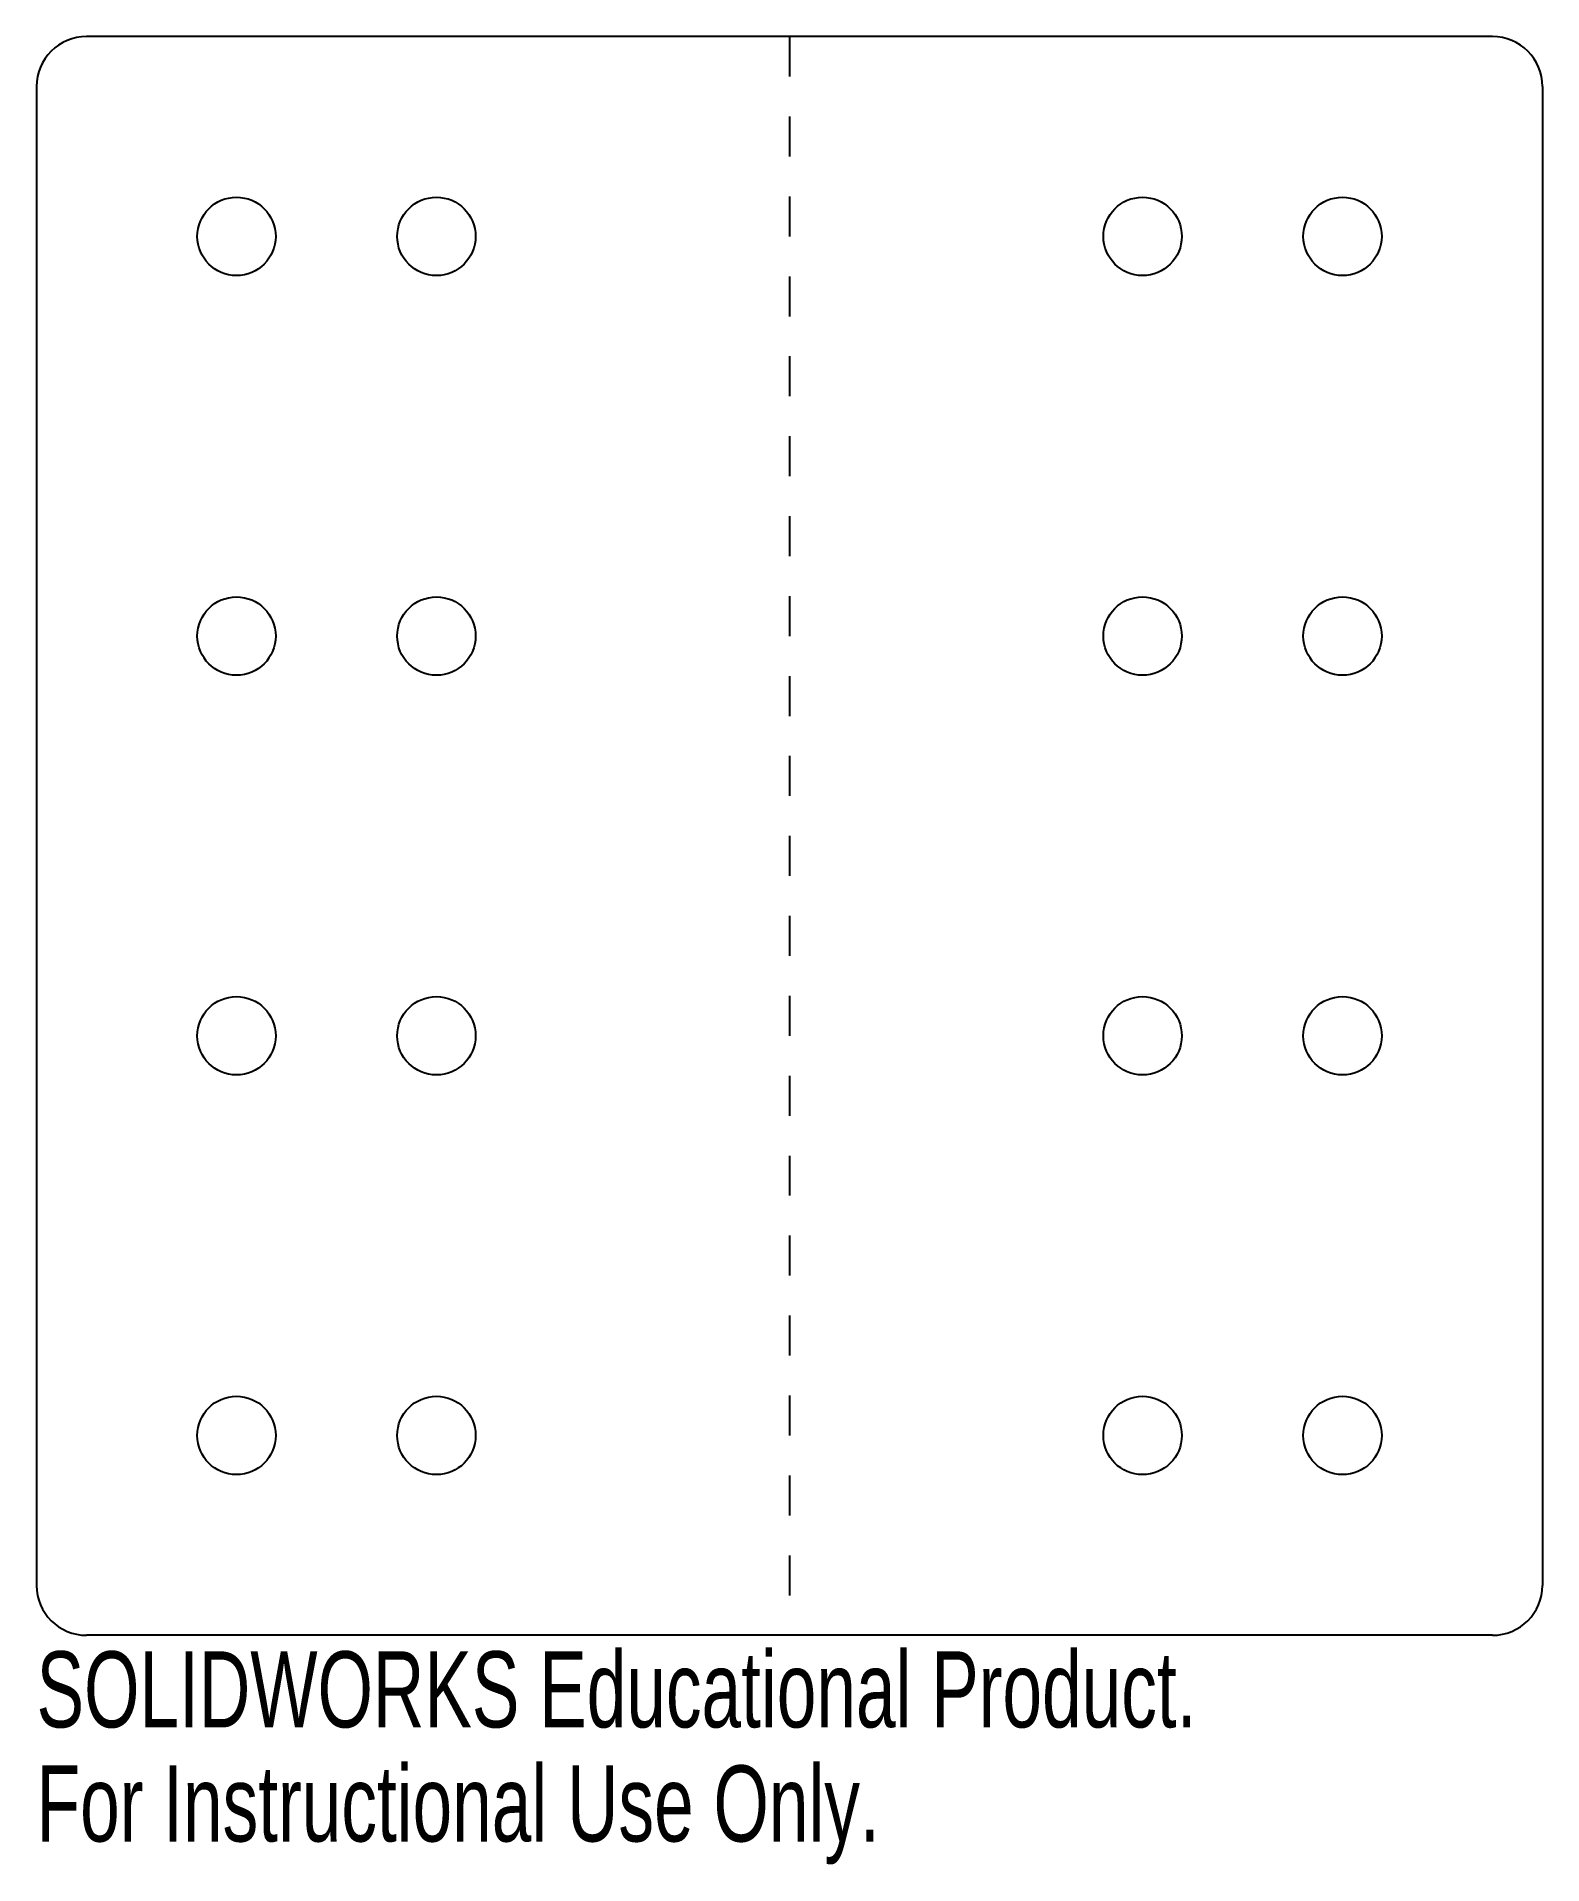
# Model space of a CAD drawing. Header units: inches. Extents: x 0 to 3.77, y -0.57 to 4.
import ezdxf

# ---------------------------------------------------------------- set-up
doc = ezdxf.new("R2010")
doc.units = ezdxf.units.IN
doc.header["$MEASUREMENT"] = 0
doc.linetypes.add('HIDDEN', pattern=[0.075, 0.05, -0.025])
doc.styles.add('SLDTEXTSTYLE0', font='TXT', dxfattribs={"width": 0.7})

msp = doc.modelspace()

# ---------------------------------------------------------------- linework, layer by layer
at = {"color": 7, "linetype": 'Continuous', "lineweight": 25}
for p, q in [((3.6411, 4), (0.125, 4)), ((0, 3.875), (0, 0.125)), ((3.7661, 3.875), (3.7661, 0.125)), ((3.6411, 0), (0.125, 0))]:
    msp.add_line(p, q, dxfattribs=at)
at = {"color": 7, "linetype": 'HIDDEN'}
msp.add_line((1.8831, 4), (1.8831, 0), dxfattribs=at)
at = {"color": 7, "linetype": 'Continuous', "lineweight": 25}
for centre in [(0.5, 3.5), (1, 3.5), (2.7661, 3.5), (3.2661, 3.5), (0.5, 2.5), (1, 2.5), (2.7661, 2.5), (3.2661, 2.5), (0.5, 1.5), (1, 1.5), (2.7661, 1.5), (3.2661, 1.5), (0.5, 0.5), (1, 0.5), (2.7661, 0.5), (3.2661, 0.5)]:
    msp.add_circle(centre, 0.098, dxfattribs=at)
for centre, start, end in [((0.125, 3.875), 90, 180), ((3.6411, 3.875), 0, 90), ((0.125, 0.125), 180, 270), ((3.6411, 0.125), 270, 0)]:
    msp.add_arc(centre, 0.125, start, end, dxfattribs=at)

# ---------------------------------------------------------------- texts
at = {"color": 7, "linetype": 'Continuous', "char_height": 0.1903, "attachment_point": 1, "style": 'SLDTEXTSTYLE0'}
for s, insert in [('SOLIDWORKS Educational Product.', (0, -0.0401)), ('For Instructional Use Only.', (0, -0.3256))]:
    msp.add_mtext(s, dxfattribs=dict(at, insert=insert))

doc.saveas('drawing.dxf')
